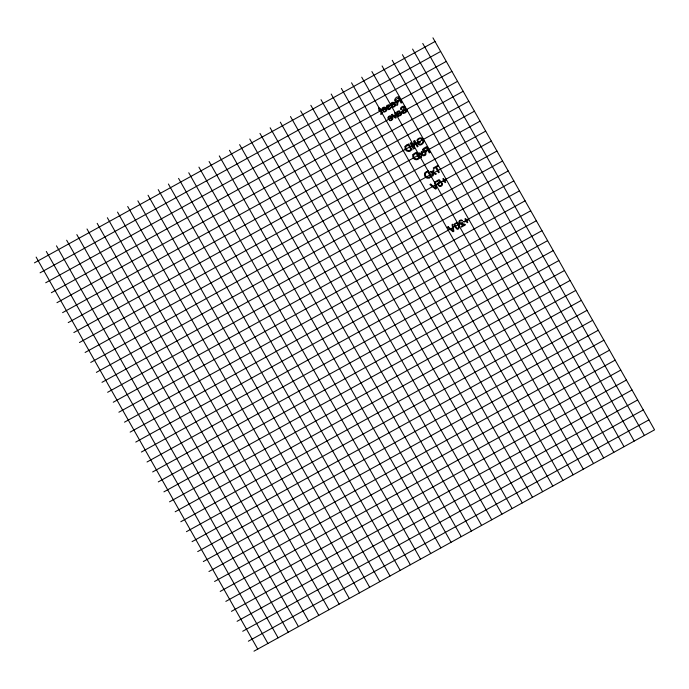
<?xml version="1.0" encoding="UTF-8"?>
<svg xmlns="http://www.w3.org/2000/svg" width="689" height="689" viewBox="0 0 689 689"><rect width="100%" height="100%" fill="white"/><g stroke="black" fill="none" stroke-linecap="round" stroke-linejoin="round"><path stroke-width="1.03" d="M425.294 174.291C425.277 176.987 428.498 178.658 430.418 176.332L427.869 171.837L426.62 172.526A3.858 3.79 -13.7 0 0 425.595 173.24A1.843 1.809 -13.7 0 0 425.311 174.291M421.16 153.492L421.323 151.692L422.193 151.21L421.892 154.069L424.708 155.395L423.83 155.878L421.754 154.904L421.565 157.135L420.686 157.617L421.013 154.551L418.387 153.311L419.265 152.829L421.151 153.716M432.864 172.009L433.019 170.2L433.898 169.718L433.588 172.577L436.404 173.904L435.534 174.395L433.459 173.413L433.26 175.643L432.391 176.126L432.718 173.06L430.091 171.819L430.961 171.337L432.847 172.224M397.837 102.497L397.665 104.978L396.726 105.495L396.847 103.341A5.71 5.598 -13.7 0 1 397.028 102.291A2.308 2.265 -13.7 0 1 397.338 101.679C392.377 102.928 395.073 96.219 398.604 96.787L401.911 102.635L401.11 103.074L399.646 100.482L398.707 101.007A2.713 2.661 -13.7 0 0 398.32 101.249M388.906 106.192L388.682 105.322A1.559 1.524 -13.7 0 0 387.829 105.563M388.82 106.287C386.632 106.778 386.882 110.808 389.819 109.405C393.6 104.237 388.045 111.17 388.217 108.121A4.384 4.306 -13.7 0 1 388.682 107.639L389.922 106.115L389.371 104.797L386.882 105.374L386.443 106.89L387.287 106.761A1.068 1.051 -13.7 0 1 387.804 105.529M381.129 113.306L380.914 114.236M383.411 110.989C382.18 113.556 388.734 111.282 386.391 108.629C385.306 105.417 380.25 107.906 382.274 110.671M392.213 106.132C390.973 108.69 397.527 106.425 395.185 103.772C394.108 100.56 389.044 103.049 391.068 105.813M389.431 119.619C388.2 122.186 394.754 119.92 392.411 117.259C391.326 114.055 386.271 116.544 388.295 119.309M399.809 111.937C401.368 109.74 395.495 111.239 396.64 113.065A3.841 3.772 -13.7 0 0 396.864 113.521L397.958 115.494M34.45 262.853L435.017 41.512M40.083 272.81L440.65 51.468M45.707 282.766L446.283 61.424M51.339 292.722L451.906 71.38M382.765 109.861L385.297 108.466A1.481 1.456 -13.7 0 0 382.61 108.983A1.636 1.611 -13.7 0 0 382.791 109.852M385.676 109.043L382.369 110.834M394.47 104.185L391.163 105.968M388.785 118.491L391.318 117.096A1.481 1.456 -13.7 0 0 388.622 117.612A1.636 1.611 -13.7 0 0 388.811 118.482M56.963 302.686L457.539 81.336M62.596 312.642L463.163 91.292M68.22 322.598L468.796 101.257M406.734 145.035L408.784 143.906L412.091 149.746L409.938 150.934M407.113 145.715L408.37 145.017L410.911 149.513C408.861 151.778 406.002 150.314 405.795 147.472A1.843 1.809 -13.7 0 1 406.105 146.438A3.858 3.79 -13.7 0 1 407.13 145.741M73.852 332.554L474.42 111.213M414.537 153.346L416.587 152.209L419.894 158.057L417.741 159.245M79.485 342.511L480.052 121.169M85.109 352.467L485.685 131.125M426.233 171.854L428.291 170.726L431.59 176.565L429.445 177.753M90.741 362.423L491.309 141.081M96.365 372.379L496.941 151.037M446.429 179.786L444.801 180.682L445.697 182.284L445.008 182.663L444.112 181.069L442.484 181.965L442.123 181.328M101.998 382.335L502.565 160.993M107.63 392.291L508.198 170.95M113.254 402.247L513.83 180.906M118.887 412.211L519.454 190.862M124.511 422.168L525.087 200.826M130.143 432.124L530.711 210.782M135.767 442.08L536.343 220.738M141.4 452.036L541.967 230.694M147.033 461.992L547.6 240.65M152.657 471.948L553.233 250.607M158.289 481.904L558.857 260.563M163.913 491.86L564.489 270.519M169.546 501.816L570.113 280.475M175.17 511.781L575.746 290.431M180.802 521.737L581.37 300.387M186.435 531.693L587.002 310.351M192.059 541.649L592.635 320.307M197.691 551.605L598.259 330.264M203.315 561.561L603.891 340.22M208.948 571.517L609.515 350.176M214.58 581.473L615.148 360.132M220.204 591.429L620.78 370.088M225.837 601.385L626.404 380.044M231.461 611.341L632.037 390M237.094 621.306L637.661 399.956M242.717 631.262L643.293 409.921M248.35 641.218L648.917 419.877M253.983 651.174L654.55 429.833L432.942 37.826M441.468 183.782L442.235 183.455M399.181 112.884L399.499 112.763A4.367 4.289 -13.7 0 1 399.861 112.634C402.97 111.971 401.584 116.742 398.905 115.554A1.593 1.559 -13.7 0 1 399.026 116.183L398.302 116.587A3.144 3.083 -13.7 0 0 397.941 115.502M417.844 141.297C414.657 140.41 420.824 135.673 422.59 138.937C426.775 142.167 418.964 148.445 417.612 142.795L420.144 141.391L420.523 142.063L418.791 143.028L419.42 144.139A3.057 3.006 -13.7 0 0 422.503 142.899M462.56 223.632C461.036 223.684 458.314 222.332 460.2 220.868C461.845 220.807 463.809 221.014 461.225 219.886C456.488 220.497 459.804 225.424 463.215 224.58A3.126 3.075 -13.7 0 1 463.912 224.803L460.975 226.431L461.372 227.146L465.282 224.984A1.559 1.533 -13.7 0 0 464.911 224.519M457.16 228.205L456.213 227.267A11.153 10.946 -13.7 0 1 455.455 225.958L454.99 224.364A1.24 1.223 -13.7 0 1 456.704 223.305M456.686 223.357L457.685 224.33A10.654 10.456 -13.7 0 1 458.374 225.467L458.917 227.241A1.275 1.257 -13.7 0 1 457.143 228.248M397.682 113.306L397.725 113.366A8.923 8.75 -13.7 0 0 399.172 112.867M398.035 113.935L398.19 114.193A2.015 1.981 -13.7 0 0 398.733 114.882C401.024 115.933 401.782 112.195 399.431 113.513A7.467 7.329 -13.7 0 1 398.044 113.961M422.762 43.45L644.379 435.448M412.59 49.074L634.199 441.072M402.41 54.698L624.027 446.696M392.239 60.313L613.856 452.32M382.068 65.937L603.676 457.944M468.15 219.214L468.511 219.851L466.884 220.756L467.779 222.349L467.09 222.728L466.195 221.135L464.567 222.03L464.205 221.393M444.439 180.044L443.535 178.451L442.846 178.839L443.75 180.432M466.522 220.118L465.618 218.525L464.929 218.904L465.833 220.497M371.888 71.561L593.505 463.559M361.716 77.185L583.325 469.183M351.545 82.801L573.153 474.807M341.365 88.425L562.982 480.431M331.194 94.049L552.802 486.055M321.022 99.672L542.631 491.67M310.842 105.296L532.459 497.294M300.671 110.912L522.279 502.918M290.491 116.536L512.108 508.542M280.32 122.16L501.936 514.158M270.148 127.784L491.757 519.782M259.968 133.399L481.585 525.406M249.797 139.023L471.405 531.03M239.626 144.647L461.234 536.653M229.446 150.271L451.062 542.269M219.274 155.895L440.882 547.893M209.103 161.51L430.711 553.517M198.923 167.134L420.54 559.141M188.752 172.758L410.36 564.765M178.572 178.382L400.188 570.38M168.4 184.006L390.008 576.004M158.229 189.621L379.837 581.628M148.049 195.245L369.666 587.252M137.878 200.869L359.486 592.867M127.706 206.493L349.314 598.491M117.526 212.109L339.143 604.115M107.355 217.733L328.963 609.739M97.183 223.357L318.792 615.363M87.003 228.981L308.62 620.978M76.832 234.604L298.44 626.602M66.652 240.22L288.269 632.226M56.481 245.844L278.089 637.85M46.309 251.468L267.918 643.466M36.129 257.092L257.746 649.09M381.25 112.97L379.665 110.085L378.941 110.49L378.623 109.921L379.346 109.525L378.511 108.044L379.475 108.078L380.07 109.12L380.612 108.819L380.931 109.387L380.388 109.689L381.775 112.143A4.832 4.737 -13.7 0 1 382.154 112.927L382.154 112.97M382.404 113.082A1.757 1.722 -13.7 0 1 380.905 114.107M385.711 109.017A1.636 1.602 -13.7 0 1 383.282 111.144M394.504 104.16A1.636 1.602 -13.7 0 1 392.075 106.287M391.404 104.117A1.481 1.456 -13.7 0 1 394.099 103.6L391.559 105.004A1.636 1.611 -13.7 0 1 391.378 104.117M397.872 102.489A2.411 2.368 -13.7 0 1 398.225 101.197M424.441 173.318A4.263 4.186 -13.7 0 1 426.258 171.914M429.54 177.969A3.652 3.583 -13.7 0 1 424.674 173.456M462.56 223.701A5.753 5.65 -13.7 0 1 464.972 224.425M442.329 183.412A2.205 2.162 -13.7 0 1 441.27 186.159A2.222 2.179 -13.7 0 1 439.418 186.34L438.118 185.246L437.756 183.687L438.523 182.413L440.099 181.999L438.91 180.639L436.645 181.887L436.24 181.181L439.1 179.605L441.425 182.275L440.796 182.757A1.55 1.524 -13.7 0 0 438.652 183.885A1.55 1.524 -13.7 0 0 440.237 185.668A1.55 1.524 -13.7 0 0 441.658 183.73M412.737 154.81A4.263 4.186 -13.7 0 1 414.563 153.406M417.835 159.46A3.652 3.583 -13.7 0 1 412.969 154.947M417.758 141.314A2.343 2.3 -13.7 0 1 421.59 139.195M421.479 139.367A3.066 3.006 -13.7 0 1 422.684 142.968M404.934 146.507A4.263 4.186 -13.7 0 1 406.76 145.095M410.033 151.149A3.652 3.583 -13.7 0 1 405.166 146.636M391.731 117.655A1.636 1.602 -13.7 0 1 389.294 119.774M399.887 111.842A1.567 1.533 -13.7 0 0 397.475 112.462A0.99 0.973 -13.7 0 0 397.639 113.168M403.005 113.108A2.058 2.024 -13.7 0 1 402.755 112.979M404.219 106.433A1.662 1.636 -13.7 0 1 405.253 108.345L405.072 108.673A2.506 2.463 -13.7 0 1 404.787 109.103L402.824 111.385A0.99 0.973 -13.7 0 0 402.944 111.945A1.051 1.033 -13.7 0 0 403.72 112.453L403.909 112.471A2.325 2.282 -13.7 0 0 405.838 111.273L406.002 110.998A1.266 1.24 -13.7 0 0 406.062 110.602L405.881 109.835L406.743 109.603A2.386 2.343 -13.7 0 1 406.949 110.705A2.17 2.127 -13.7 0 1 406.596 111.747L404.968 113.022A2.877 2.825 -13.7 0 1 403.857 113.272L403.556 113.254A1.929 1.895 -13.7 0 1 402.178 112.428A1.981 1.946 -13.7 0 1 401.997 112.083A1.645 1.611 -13.7 0 1 401.928 111.101L404.322 107.691A0.965 0.947 -13.7 0 0 404.193 107.441A0.87 0.853 -13.7 0 0 403.892 107.183L401.678 107.992A1.145 1.12 -13.7 0 0 401.48 108.586L401.618 109.267L400.74 109.534A2.024 1.981 -13.7 0 1 400.576 108.586A1.826 1.791 -13.7 0 1 400.765 107.923L401.015 107.544A2.911 2.851 -13.7 0 1 401.342 107.2L401.747 106.881A4.306 4.229 -13.7 0 1 402.066 106.692A3.273 3.204 -13.7 0 1 403.272 106.278L403.711 106.278A1.705 1.671 -13.7 0 1 404.228 106.407M413.589 155.783C413.572 158.479 416.793 160.149 418.714 157.824L416.173 153.328L414.916 154.017A3.858 3.79 -13.7 0 0 413.9 154.724A1.843 1.809 -13.7 0 0 413.615 155.783M454.215 224.407C459.305 238.506 462.457 217.009 454.223 224.347M422.667 149.789L423.546 151.468L425.483 151.477A2.308 2.265 -13.7 0 0 425.173 152.088A5.71 5.598 -13.7 0 0 425.01 153.147L424.889 155.301L425.819 154.784L425.991 152.295A2.411 2.368 -13.7 0 1 426.379 151.003A2.713 2.661 -13.7 0 1 426.827 150.839L427.809 150.288L429.264 152.88L430.065 152.433L426.758 146.593L423.382 148.523L422.667 149.728M395.434 100L396.545 101.111L399.267 99.81L398.19 97.898L395.434 100M423.589 149.806L424.7 150.917L427.421 149.616L426.345 147.704L423.589 149.806M413.951 141.056L413.495 147.188L410.954 142.701L410.162 143.148L413.469 148.988L414.313 148.523L414.769 142.39L417.301 146.869L418.102 146.43L414.795 140.582L413.951 141.056M392.282 114.331L391.516 114.753L395.477 118.138L396.244 117.716L395.46 112.574L394.694 112.996L395.408 117.061L392.282 114.331M437.989 165.36L433.286 167.961L433.665 168.633L435.62 167.556L438.54 172.724L439.341 172.284L436.413 167.117L438.368 166.032L437.989 165.36M430.737 184.135L429.884 184.6L435.569 189.13L436.43 188.657L435.422 181.543L434.578 182.008L435.646 188.235L430.737 184.135M448.186 226.759L447.333 227.232L453.017 231.762L453.879 231.289L452.871 224.175L452.027 224.64L453.095 230.858L448.186 226.759"/></g></svg>
